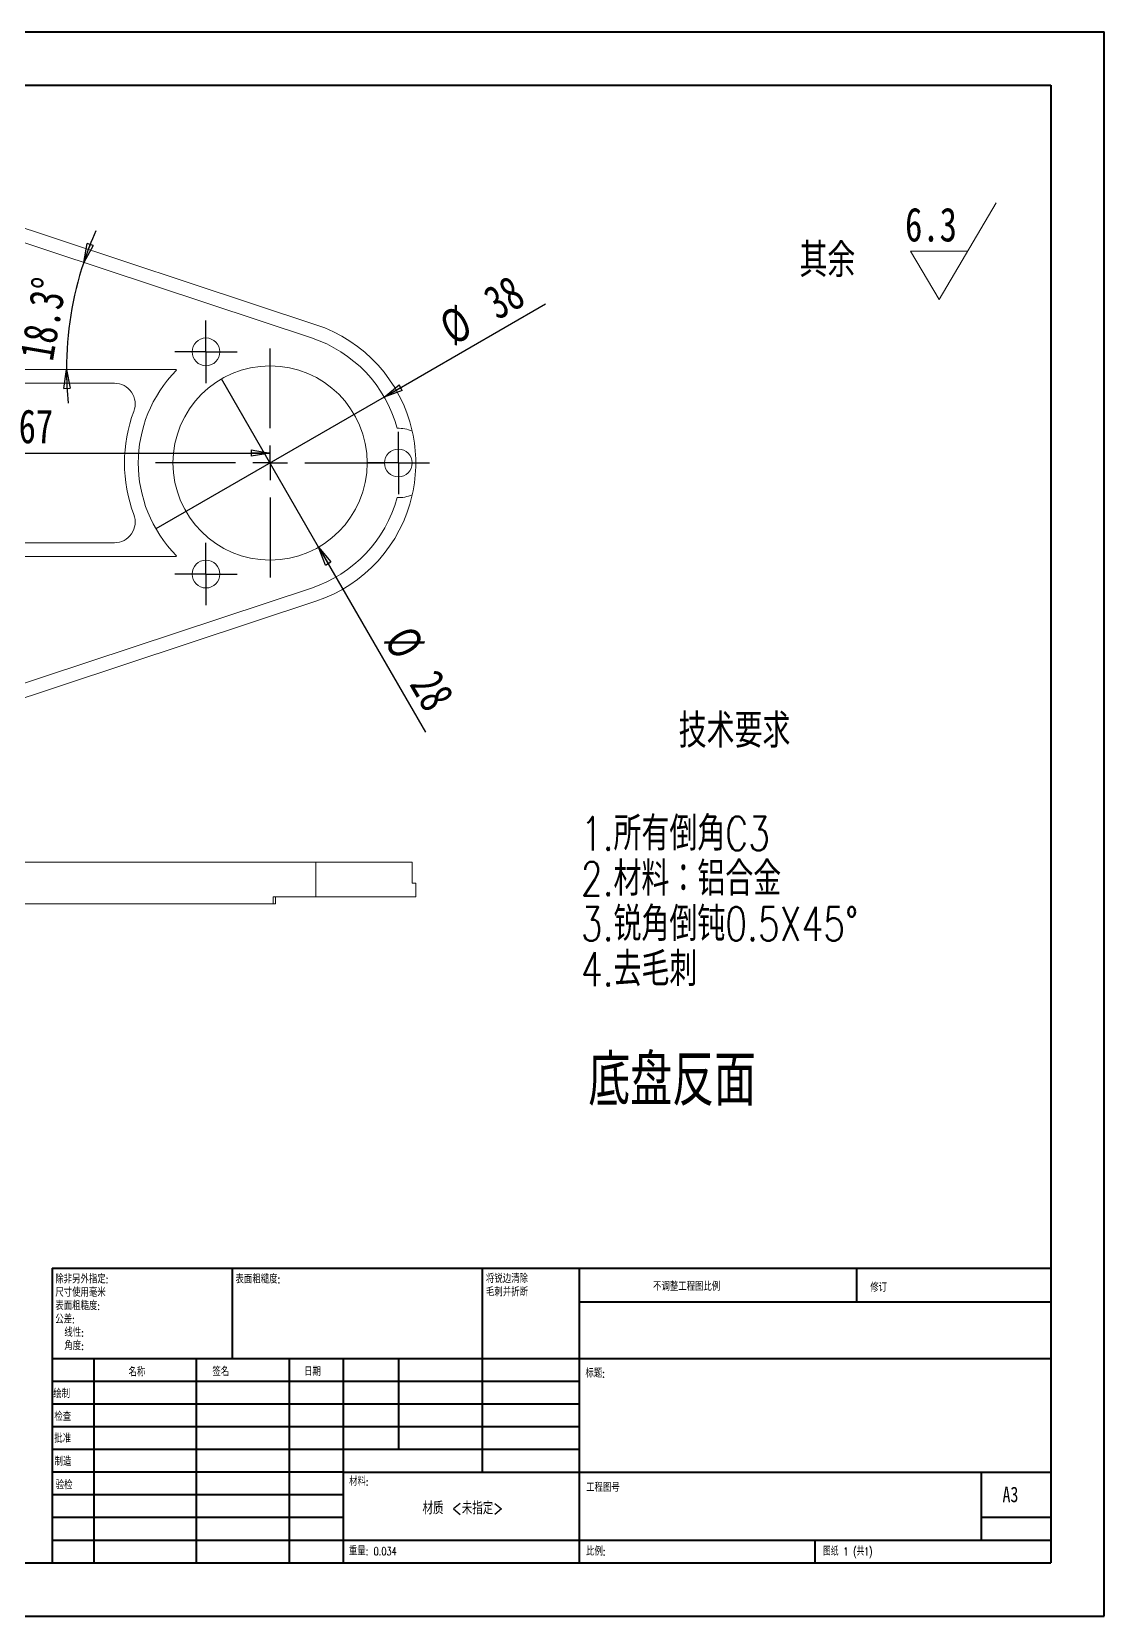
# Model space of a CAD drawing. Header units: millimetres. Extents: x 0 to 420, y 0 to 297.
# Drawn here: x 219 to 420.1, y 0.2 to 297.2 of the extents above; entities that cross this region are included whole.
import ezdxf

# ---------------------------------------------------------------- set-up
doc = ezdxf.new("R2010")
doc.units = ezdxf.units.MM
doc.layers.add('FORMAT', color=7, linetype='Continuous')
doc.styles.add('SLDTEXTSTYLE0', font='TXT', dxfattribs={"width": 0.75, "bigfont": 'bigfont'})
doc.styles.add('SLDTEXTSTYLE1', font='TXT', dxfattribs={"width": 0.75})
doc.styles.add('SLDTEXTSTYLE2', font='TXT', dxfattribs={"width": 0.694444, "bigfont": 'bigfont'})
doc.dimstyles.new('SLDDIMSTYLE0', dxfattribs={"dimtxt": 6.35, "dimasz": 3.556, "dimexe": 0, "dimexo": 0.0625, "dimgap": 1.5875, "dimtad": 1, "dimdec": 6, "dimlfac": 0.769231, "dimrnd": 1e-09, "dimzin": 12, "dimdsep": 46, "dimtxsty": 'SLDTEXTSTYLE1', "dimblk1": 'CLOSED', "dimblk2": 'CLOSED', "dimsah": 1, "dimcen": 0.09, "dimadec": 0, "dimazin": 3, "dimtfac": 1, "dimtofl": 0, "dimtmove": 0, "dimatfit": 3, "dimldrblk": 'CLOSED', "dimfxl": 0, "dimfrac": 2, "dimtolj": 1, "dimtzin": 12, "dimarcsym": 0})
doc.dimstyles.new('SLDDIMSTYLE2', dxfattribs={"dimtxt": 6.35, "dimasz": 3.556, "dimexe": 0, "dimexo": 0.0625, "dimgap": 1.5875, "dimtad": 1, "dimdec": 4, "dimlfac": 0.769231, "dimzin": 12, "dimdsep": 46, "dimtxsty": 'SLDTEXTSTYLE1', "dimblk1": 'CLOSED', "dimblk2": 'CLOSED', "dimsah": 1, "dimcen": 0.09, "dimadec": 1, "dimazin": 3, "dimtfac": 1, "dimtofl": 0, "dimtmove": 0, "dimatfit": 3, "dimldrblk": 'CLOSED', "dimfxl": 0, "dimfrac": 2, "dimtolj": 1, "dimtzin": 12, "dimarcsym": 0})
doc.dimstyles.new('SLDDIMSTYLE3', dxfattribs={"dimtxt": 6.35, "dimasz": 3.556, "dimexe": 0, "dimexo": 0.0625, "dimgap": 1.5875, "dimtad": 1, "dimlfac": 0.769231, "dimrnd": 1e-09, "dimzin": 12, "dimdsep": 46, "dimtxsty": 'SLDTEXTSTYLE1', "dimblk1": 'NONE', "dimblk2": 'CLOSED', "dimsah": 1, "dimcen": 0, "dimadec": 0, "dimazin": 3, "dimtfac": 1, "dimtmove": 0, "dimatfit": 3, "dimldrblk": 'NONE', "dimfxl": 0, "dimfrac": 2, "dimtolj": 1, "dimtzin": 12, "dimarcsym": 0})
doc.dimstyles.new('SLDDIMSTYLE4', dxfattribs={"dimtxt": 6.35, "dimasz": 3.556, "dimexe": 0, "dimexo": 0.0625, "dimgap": 1.5875, "dimtad": 1, "dimlfac": 0.769231, "dimrnd": 1e-09, "dimzin": 12, "dimdsep": 46, "dimtxsty": 'SLDTEXTSTYLE1', "dimblk1": 'NONE', "dimblk2": 'CLOSED', "dimsah": 1, "dimcen": 0, "dimadec": 0, "dimazin": 3, "dimtfac": 1, "dimtmove": 0, "dimatfit": 3, "dimldrblk": 'NONE', "dimfxl": 0, "dimfrac": 2, "dimtolj": 1, "dimtzin": 12, "dimarcsym": 0})

# ---------------------------------------------------------------- blocks, each defined once
blk = doc.blocks.new('SW_NOTE_0')
at = {"color": 0, "linetype": 'Continuous', "lineweight": 0, "char_height": 6.35, "attachment_point": 1, "style": 'SLDTEXTSTYLE0'}
for s, insert in [('1.\\M+18F8A\\M+1974C\\M+1937C\\M+18A70C3', (0, 8.19)), ('2.\\M+18DDE\\M+197BF\\M+18146铝\\M+18D87\\M+18BE0', (0, -0.28)), ('3.锐\\M+18A70\\M+1937C钝0.5X45\\M+1818B', (0, -8.75)), ('4.\\M+18B8E\\M+196D1\\M+18E68', (0, -17.21))]:
    blk.add_mtext(s, dxfattribs=dict(at, insert=insert))
blk = doc.blocks.new('SW_NOTE_1')
at = {"color": 0, "linetype": 'Continuous', "lineweight": 0, "char_height": 1.5, "attachment_point": 1, "style": 'SLDTEXTSTYLE0'}
for s, insert in [('\\M+18FAB锐边\\M+190B4\\M+18F9C', (0, 1.93)), ('\\M+196D1\\M+18E68\\M+19BF3\\M+190DC\\M+19266', (0, -0.57))]:
    blk.add_mtext(s, dxfattribs=dict(at, insert=insert))
blk = doc.blocks.new('SW_NOTE_2')
at = {"color": 0, "linetype": 'Continuous', "lineweight": 0, "char_height": 1.5, "attachment_point": 1, "style": 'SLDTEXTSTYLE0'}
for s, insert in [('\\M+18F9C\\M+194F1另\\M+18A4F\\M+18E77\\M+192E8:', (0, 1.93)), ('\\M+1955C\\M+196CA\\M+19165糙\\M+19378:', (0, -3.07)), ('\\M+18EDA\\M+190A1\\M+18E67\\M+19770\\M+19F7C\\M+195C4', (0, -0.57)), ('\\M+18CF6\\M+18DB7:', (0, -5.57)), ('线\\M+190AB:', (1.69, -8.07)), ('\\M+18A70\\M+19378:', (1.69, -10.57))]:
    blk.add_mtext(s, dxfattribs=dict(at, insert=insert))
blk = doc.blocks.new('SW_SFSYMBOL_0')
at = {"color": 0, "linetype": 'Continuous', "lineweight": 0}
for p, q in [((6.38, -9.07), (17.08, 9.07)), ((6.38, -9.07), (1.03, 0)), ((11.73, 0), (1.03, 0))]:
    blk.add_line(p, q, dxfattribs=at)
at = {"color": 0, "linetype": 'Continuous', "lineweight": 0, "insert": (0, 8.19), "char_height": 6.35, "attachment_point": 1, "style": 'SLDTEXTSTYLE1'}
blk.add_mtext('6.3', dxfattribs=at)
blk = doc.blocks.new('_CLOSED')
at = {"color": 0, "linetype": 'ByBlock', "lineweight": -2}
for p, q in [((-1, 0.166667), (0, 0)), ((-1, 0.166667), (-1, -0.166667)), ((0, 0), (-1, -0.166667)), ((0, 0), (-1, 0))]:
    blk.add_line(p, q, dxfattribs=at)
blk = doc.blocks.new('_D_5')
at = {"layer": 'FORMAT'}
for p, q in [((176.63, 218.25), (263.73, 218.25)), ((263.73, 217.38), (263.73, 219.25))]:
    blk.add_line(p, q, dxfattribs=at)
at = {"layer": 'FORMAT', "xscale": 3.556, "yscale": 3.556, "rotation": 180.0000000000004}
blk.add_blockref('_CLOSED', (176.63, 218.25, 4.03), dxfattribs=at)
at = {"layer": 'FORMAT', "xscale": 3.556, "yscale": 3.556}
blk.add_blockref('_CLOSED', (263.73, 218.25, 4.03), dxfattribs=at)
at = {"layer": 'FORMAT', "insert": (216.6, 226.44), "char_height": 6.35, "attachment_point": 1, "style": 'SLDTEXTSTYLE1'}
blk.add_mtext('67', dxfattribs=at)
blk = doc.blocks.new('_D_8')
at = {"layer": 'FORMAT'}
for start, end in [(155.9783, 161.6808), (161.6808, 180), (180, 185.7025)]:
    blk.add_arc((289.3, 233.93), 63.74, start, end, dxfattribs=at)
at = {"layer": 'FORMAT', "xscale": 3.556, "yscale": 3.556}
for p, rotation in [((228.79, 253.97, 4.03), 250.0842530991052), ((225.56, 233.93, 4.03), 91.59651449072625)]:
    blk.add_blockref('_CLOSED', p, dxfattribs=dict(at, rotation=rotation))
at = {"layer": 'FORMAT', "insert": (216.74, 236.36), "char_height": 6.35, "attachment_point": 1, "rotation": 80.2429, "style": 'SLDTEXTSTYLE1'}
blk.add_mtext('18.3°', dxfattribs=at)
blk = doc.blocks.new('_D_9')
at = {"layer": 'FORMAT'}
for q in [(315.35, 246.19), (242.34, 204.03)]:
    blk.add_line((285.12, 228.73), q, dxfattribs=at)
at = {"layer": 'FORMAT', "xscale": 3.556, "yscale": 3.556, "rotation": 210.0000000000005}
blk.add_blockref('_CLOSED', (285.12, 228.73, 4.03), dxfattribs=at)
at = {"layer": 'FORMAT', "char_height": 6.35, "attachment_point": 1, "rotation": 30, "style": 'SLDTEXTSTYLE1'}
for s, insert in [('38', (303.15, 248.56)), ('%%c', (294.85, 243.77))]:
    blk.add_mtext(s, dxfattribs=dict(at, insert=insert))
blk = doc.blocks.new('_NONE')
blk = doc.blocks.new('_D_10')
at = {"layer": 'FORMAT'}
for q in [(254.63, 232.14), (292.87, 165.9)]:
    blk.add_line((272.83, 200.62), q, dxfattribs=at)
at = {"layer": 'FORMAT', "xscale": 3.556, "yscale": 3.556, "rotation": 120.0000000000004}
blk.add_blockref('_CLOSED', (272.83, 200.62, 4.03), dxfattribs=at)
at = {"layer": 'FORMAT', "char_height": 6.35, "attachment_point": 1, "rotation": 300, "style": 'SLDTEXTSTYLE1'}
for s, insert in [('%%c', (290.45, 186.41)), ('28', (295.24, 178.11))]:
    blk.add_mtext(s, dxfattribs=dict(at, insert=insert))
blk = doc.blocks.new('SW_CENTERMARKSYMBOL_0')
at = {"layer": 'FORMAT', "color": 0}
for p, q in [((0, 6.5), (0, 21.45)), ((0, 0), (0, 3.25)), ((-6.5, 0), (-21.45, 0)), ((0, 0), (-3.25, 0)), ((0, 0), (0, -3.25)), ((0, 0), (3.25, 0)), ((6.5, 0), (21.45, 0)), ((0, -6.5), (0, -21.45))]:
    blk.add_line(p, q, dxfattribs=at)
blk = doc.blocks.new('SW_CENTERMARKSYMBOL_1')
at = {"layer": 'FORMAT', "color": 0}
for p, q in [((0, 3.25), (0, 5.85)), ((0, 0), (0, 3.25)), ((-3.25, 0), (-5.85, 0)), ((0, 0), (-3.25, 0)), ((0, 0), (0, -3.25)), ((0, 0), (3.25, 0)), ((3.25, 0), (5.85, 0)), ((0, -3.25), (0, -5.85))]:
    blk.add_line(p, q, dxfattribs=at)
blk = doc.blocks.new('SW_CENTERMARKSYMBOL_2')
at = {"layer": 'FORMAT', "color": 0}
for p, q in [((0, 3.25), (0, 5.85)), ((0, 0), (0, 3.25)), ((-3.25, 0), (-5.85, 0)), ((0, 0), (-3.25, 0)), ((0, 0), (0, -3.25)), ((0, 0), (3.25, 0)), ((3.25, 0), (5.85, 0)), ((0, -3.25), (0, -5.85))]:
    blk.add_line(p, q, dxfattribs=at)
blk = doc.blocks.new('SW_CENTERMARKSYMBOL_3')
at = {"layer": 'FORMAT', "color": 0}
for p, q in [((0, 3.25), (0, 5.85)), ((0, 0), (0, 3.25)), ((-3.25, 0), (-5.85, 0)), ((0, 0), (-3.25, 0)), ((0, 0), (0, -3.25)), ((0, 0), (3.25, 0)), ((3.25, 0), (5.85, 0)), ((0, -3.25), (0, -5.85))]:
    blk.add_line(p, q, dxfattribs=at)

msp = doc.modelspace()

# ---------------------------------------------------------------- linework, layer by layer
at = {"color": 7, "linetype": 'Continuous', "lineweight": 40}
for p, q in [((0.0788436, 297.2147802), (420.0788436, 297.2147802)), ((420.0788436, 0.2147802), (420.0788436, 297.2147802)), ((25.0788436, 287.2147802), (410.0788436, 287.2147802)), ((410.0788436, 287.2147802), (410.0788436, 10.2147802)), ((222.8788436, 65.4647802), (410.0788436, 65.4647802)), ((222.8788436, 65.4647802), (222.8788436, 10.2147802)), ((256.6788436, 48.4647802), (256.6788436, 65.4647802)), ((303.4788436, 65.4647802), (303.4788436, 27.2147802)), ((321.6788436, 65.4647802), (321.6788436, 10.2147802)), ((373.6788436, 59.0897802), (373.6788436, 65.4647802)), ((410.0788436, 59.0897802), (321.6788436, 59.0897802)), ((410.0788436, 48.4647802), (222.8788436, 48.4647802)), ((230.6788436, 48.4647802), (230.6788436, 10.2147802)), ((249.869796, 48.4647802), (249.869796, 10.2147802)), ((267.2777697, 48.4647802), (267.2777697, 10.2147802)), ((277.4788436, 10.2147802), (277.4788436, 48.4647802)), ((287.8788436, 31.4647802), (287.8788436, 48.4647802)), ((321.6788436, 44.2147802), (222.8788436, 44.2147802)), ((321.6788436, 39.9647802), (222.8788436, 39.9647802)), ((321.6788436, 35.7147802), (222.8788436, 35.7147802)), ((321.6788436, 31.4647802), (222.8788436, 31.4647802)), ((277.4788436, 27.2147802), (222.8788436, 27.2147802)), ((277.4788436, 27.2147802), (410.0788436, 27.2147802)), ((397.0788436, 14.4647802), (397.0788436, 27.2147802)), ((277.4788436, 22.9647082), (222.8788436, 22.9647082)), ((277.4788436, 18.7147802), (222.8788436, 18.7147802)), ((410.0788436, 18.7147802), (397.0788436, 18.7147802)), ((222.8788436, 14.4647802), (410.0788436, 14.4647802)), ((365.8788436, 10.2147802), (365.8788436, 14.4647802)), ((25.0788436, 10.2147802), (410.0788436, 10.2147802)), ((0.0788436, 0.2147802), (420.0788436, 0.2147802))]:
    msp.add_line(p, q, dxfattribs=at)
at = {"color": 7, "linetype": 'Continuous', "lineweight": 15}
for p, q in [((271.4903143, 239.8294942), (193.9035642, 265.5177537)), ((201.4864543, 265.745931), (272.3075232, 242.2977263)), ((181.8268294, 233.9312896), (246.0888712, 233.9312896)), ((234.549141, 231.3312896), (181.8268294, 231.3312896)), ((181.8268294, 201.4312896), (234.549141, 201.4312896)), ((246.0888712, 198.8312896), (181.8268294, 198.8312896)), ((193.9035642, 167.2448254), (271.4903143, 192.9330849)), ((272.3075232, 190.4648529), (201.4864543, 167.0166482)), ((272.3075232, 141.554275), (201.4864543, 141.554275)), ((272.3075232, 135.054275), (272.3075232, 141.554275)), ((290.3680456, 141.554275), (272.3075232, 141.554275)), ((290.3680456, 137.654275), (290.3680456, 141.554275)), ((290.3680456, 137.654275), (291.0268294, 137.654275)), ((291.0268294, 135.054275), (291.0268294, 137.654275)), ((264.3095372, 133.754275), (201.4864543, 133.754275)), ((264.3095372, 135.054275), (272.3075232, 135.054275)), ((264.3095372, 133.754275), (264.3095372, 135.054275)), ((264.755235, 133.754275), (264.3095372, 133.754275)), ((264.755235, 133.754275), (264.755235, 135.054275)), ((291.0268294, 135.054275), (272.3075232, 135.054275))]:
    msp.add_line(p, q, dxfattribs=at)
for centre, radius in [((251.7018294, 237.2092005), 2.6), ((263.7268294, 216.3812896), 18.2), ((287.7768294, 216.3812896), 2.6), ((251.7018294, 195.5533786), 2.6)]:
    msp.add_circle(centre, radius, dxfattribs=at)
for centre, radius, start, end in [((263.7268294, 216.3812896), 27.3, 12.612610566, 71.68076759), ((263.7268294, 216.3812896), 24.7, 15.248602069, 71.68076759), ((263.7268294, 216.3812896), 24.7, 135.248602069, 224.751397931), ((251.7018294, 237.2092005), 6.5, 210.284497321, 211.936036627), ((234.549141, 227.4312896), 3.9, 339.257620046, 90), ((263.7268294, 216.3812896), 27.3, 159.257620046, 200.742379954), ((287.7768294, 216.3812896), 6.5, 66.506273876, 91.936036627), ((263.7268294, 216.3812896), 27.3, 347.387389434, 12.612610566), ((263.7268294, 216.3812896), 24.7, 288.31923241, 344.751397931), ((263.7268294, 216.3812896), 27.3, 288.31923241, 347.387389434), ((287.7768294, 216.3812896), 6.5, 268.063963373, 293.493726124), ((234.549141, 205.3312896), 3.9, 270, 20.742379954), ((251.7018294, 195.5533786), 6.5, 148.063963373, 149.715502679)]:
    msp.add_arc(centre, radius, start, end, dxfattribs=at)

# ---------------------------------------------------------------- block references
at = {"color": 7, "linetype": 'Continuous', "lineweight": 0}
for name, p in [('SW_SFSYMBOL_0', (382.734299, 256.060435)), ('SW_NOTE_0', (321.9638322, 141.9097157)), ('SW_NOTE_2', (223.4725123, 62.20215)), ('SW_NOTE_1', (304.1880593, 62.2842698))]:
    msp.add_blockref(name, p, dxfattribs=at)
at = {"layer": 'FORMAT'}
for name, p in [('SW_CENTERMARKSYMBOL_3', (251.7018294, 237.2092005)), ('SW_CENTERMARKSYMBOL_0', (263.7268294, 216.3812896)), ('SW_CENTERMARKSYMBOL_2', (287.7768294, 216.3812896)), ('SW_CENTERMARKSYMBOL_1', (251.7018294, 195.5533786))]:
    msp.add_blockref(name, p, dxfattribs=at)

# ---------------------------------------------------------------- texts
at = {"color": 7, "linetype": 'Continuous', "lineweight": 0}
for s, insert, char_height, attachment_point, style in [('\\M+191B4\\M+1975D', (362.9391341, 257.5605984), 6.35, 1, 'SLDTEXTSTYLE0'), ('\\M+18B5A术\\M+19776\\M+18B81', (340.302397, 169.3615085), 6.35, 1, 'SLDTEXTSTYLE0'), ('\\M+192EA盘\\M+194BD\\M+196CA', (323.3690639, 105.446743), 9.525, 1, 'SLDTEXTSTYLE0'), ('\\M+1955C\\M+196CA\\M+19165糙\\M+19378:', (257.2501357, 64.1340522), 1.5, 1, 'SLDTEXTSTYLE0'), ('\\M+19573调\\M+190AE\\M+18D48\\M+192F6图\\M+194E4\\M+197E1', (335.4934841, 62.7477737), 1.5, 1, 'SLDTEXTSTYLE0'), ('\\M+18F43订', (376.2064253, 62.5496888), 1.5, 1, 'SLDTEXTSTYLE0'), ('\\M+196BC\\M+18FCC', (237.2010828, 46.7162628), 1.5, 1, 'SLDTEXTSTYLE0'), ('签\\M+196BC', (252.9124311, 46.7765365), 1.5, 1, 'SLDTEXTSTYLE0'), ('\\M+193FA\\M+18AFA', (270.0935455, 46.7909594), 1.5, 1, 'SLDTEXTSTYLE0'), ('标题:', (322.8350305, 46.4931144), 1.5, 1, 'SLDTEXTSTYLE0'), ('绘\\M+190A7', (223.0909928, 42.644495), 1.5, 1, 'SLDTEXTSTYLE0'), ('检查', (223.2893124, 38.3691873), 1.5, 1, 'SLDTEXTSTYLE0'), ('\\M+194E1\\M+18F79', (223.280566, 34.2790762), 1.5, 1, 'SLDTEXTSTYLE0'), ('\\M+190A7\\M+191A2', (223.3340301, 29.9484848), 1.5, 1, 'SLDTEXTSTYLE0'), ('验检', (223.5478864, 25.5644294), 1.5, 1, 'SLDTEXTSTYLE0'), ('\\M+18DDE\\M+197BF:', (278.5247059, 26.2008364), 1.5, 1, 'SLDTEXTSTYLE0'), ('\\M+18D48\\M+192F6图\\M+18D86', (322.9528097, 25.083418), 1.5, 1, 'SLDTEXTSTYLE0'), ('A3', (400.9998284, 24.5152247), 2.91041667, 1, 'SLDTEXTSTYLE1'), ('\\M+18DDE质 <\\M+196A2\\M+18E77\\M+192E8>', (299.8453409, 21.700346), 2.38125, 2, 'SLDTEXTSTYLE0'), ('\\M+18F64\\M+197CA: 0.034', (278.4966547, 13.1640921), 1.4986, 1, 'SLDTEXTSTYLE0'), ('\\M+194E4\\M+197E1:', (322.9528097, 13.1148674), 1.5, 1, 'SLDTEXTSTYLE0'), ('图纸 1 (\\M+18BA41)', (367.357138, 13.1148674), 1.5, 1, 'SLDTEXTSTYLE2')]:
    msp.add_mtext(s, dxfattribs=dict(at, insert=insert, char_height=char_height, attachment_point=attachment_point, style=style))

# ---------------------------------------------------------------- dimensions: what is measured, and where the dimension line sits
at = {"layer": 'FORMAT'}
dim = msp.add_angular_dim_2l(base=(226.3747123, 244.0782226), line1=((271.4903143, 239.8294942), (193.9035642, 265.5177537)), line2=((246.0888712, 233.9312896), (181.8268294, 233.9312896)), dimstyle='SLDDIMSTYLE2', dxfattribs=at)
dim.commit()
dim.dimension.update_dxf_attribs({"geometry": '_D_8', "text_midpoint": (226.4839434, 244.7338888), "dimtype": 162})
for p1, p2, dimstyle, picture, middle in [((242.3360019, 204.0312896), (285.1176568, 228.7312896), 'SLDDIMSTYLE3', '_D_9', (307.3679183, 241.5774882)), ((254.6268294, 232.1429519), (272.8268294, 200.6196272), 'SLDDIMSTYLE4', '_D_10', (288.2628919, 173.88361))]:
    dim = msp.add_diameter_dim_2p(p1=p1, p2=p2, dimstyle=dimstyle, dxfattribs=at)
    dim.commit()
    dim.dimension.update_dxf_attribs({"geometry": picture, "text_midpoint": middle, "dimtype": 163})
dim = msp.add_linear_dim(base=(263.7268294, 218.252154), p1=(176.6268294, 226.1312896), p2=(263.7268294, 216.3812896), angle=0, dimstyle='SLDDIMSTYLE0', dxfattribs=at)
dim.commit()
dim.dimension.update_dxf_attribs({"geometry": '_D_5', "text_midpoint": (221.2962327, 218.252154), "dimtype": 160})

doc.saveas('drawing.dxf')
